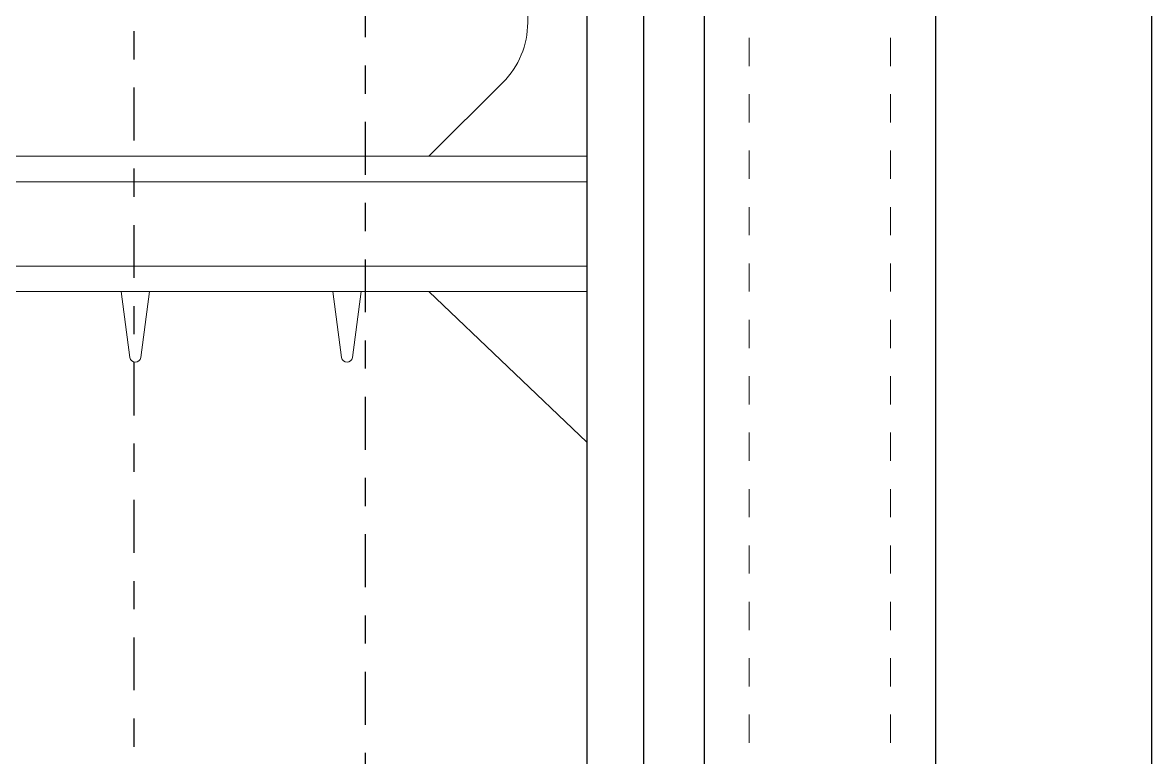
# Model space of a CAD drawing. Header units: inches. Extents: x -66.2 to 5.8, y 249.7 to 328.9.
# Drawn here: x -38.746 to -34.746, y 286.739 to 289.345 of the extents above; entities that cross this region are included whole.
import ezdxf

# ---------------------------------------------------------------- set-up
doc = ezdxf.new("R2010")
doc.units = ezdxf.units.IN
doc.header["$MEASUREMENT"] = 0
doc.linetypes.add('CENTER', pattern=[2, 1.25, -0.25, 0.25, -0.25])
doc.linetypes.add('DASHED2', pattern=[0.375, 0.25, -0.125])
for name, color, linetype, lineweight in [('A2 Hatch', 8, 'Continuous', 9), ('DETAILS', 7, 'Continuous', 13), ('REBAR', 2, 'CENTER', 30)]:
    doc.layers.add(name, color=color, linetype=linetype, lineweight=lineweight)

msp = doc.modelspace()

# ---------------------------------------------------------------- linework, layer by layer
at = {"color": 1}
for p, q in [((-36.7458, 297.3903), (-36.7458, 284.8903)), ((-36.5458, 297.1403), (-36.5458, 284.8903)), ((-36.3308, 296.8903), (-36.3308, 284.8903)), ((-35.5108, 296.8903), (-35.5108, 284.8903)), ((-34.7458, 296.8903), (-34.7458, 284.8903))]:
    msp.add_line(p, q, dxfattribs=at)
at = {"layer": 'A2 Hatch', "linetype": 'DASHED2', "ltscale": 0.15}
for p, q in [((-36.1708, 296.8903), (-36.1708, 284.8903)), ((-35.6708, 296.8903), (-35.6708, 284.8903))]:
    msp.add_line(p, q, dxfattribs=at)
at = {"layer": 'DETAILS', "color": 6, "lineweight": 20}
for p, q in [((-36.9558, 289.3445), (-36.9558, 292.946)), ((-37.3058, 288.8703), (-37.0437, 289.1324)), ((-36.7458, 288.8703), (-40.7458, 288.8703)), ((-36.7458, 288.7803), (-40.7458, 288.7803)), ((-36.7458, 288.4803), (-40.7458, 288.4803)), ((-36.7458, 288.3903), (-40.7458, 288.3903)), ((-38.3654, 288.1563), (-38.3958, 288.3903)), ((-38.3262, 288.1563), (-38.2958, 288.3903)), ((-37.6154, 288.1563), (-37.6458, 288.3903)), ((-37.5762, 288.1563), (-37.5458, 288.3903)), ((-37.3058, 288.3903), (-36.7458, 287.856))]:
    msp.add_line(p, q, dxfattribs=at)
for centre, radius, start, end in [((-37.2558, 289.3445), 0.3, 315, 0), ((-38.3458, 288.1603), 0.02, 191.3099, 348.6901), ((-37.5958, 288.1603), 0.02, 191.3099, 348.6901)]:
    msp.add_arc(centre, radius, start, end, dxfattribs=at)
at = {"layer": 'REBAR', "ltscale": 0.15}
for p, q in [((-37.5305, 271.7423), (-37.5305, 325.695)), ((-38.3507, 277.7141), (-38.3507, 298.8903))]:
    msp.add_line(p, q, dxfattribs=at)

doc.saveas('drawing.dxf')
